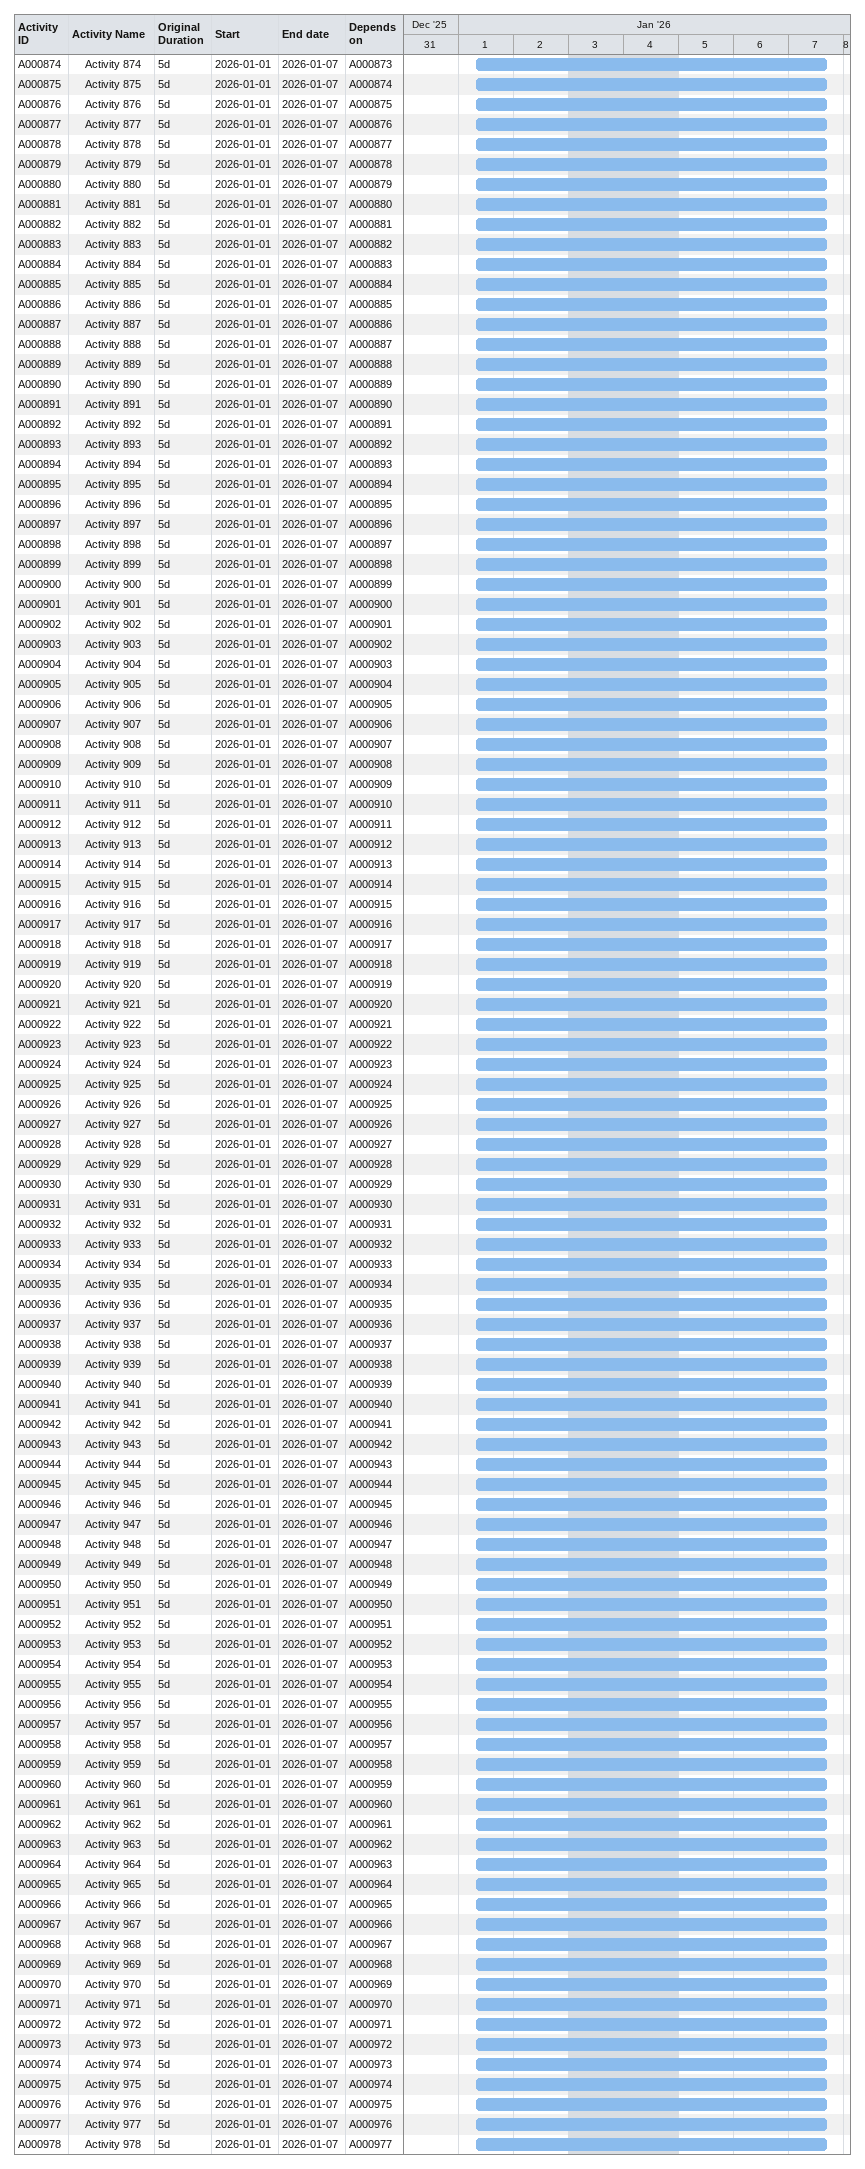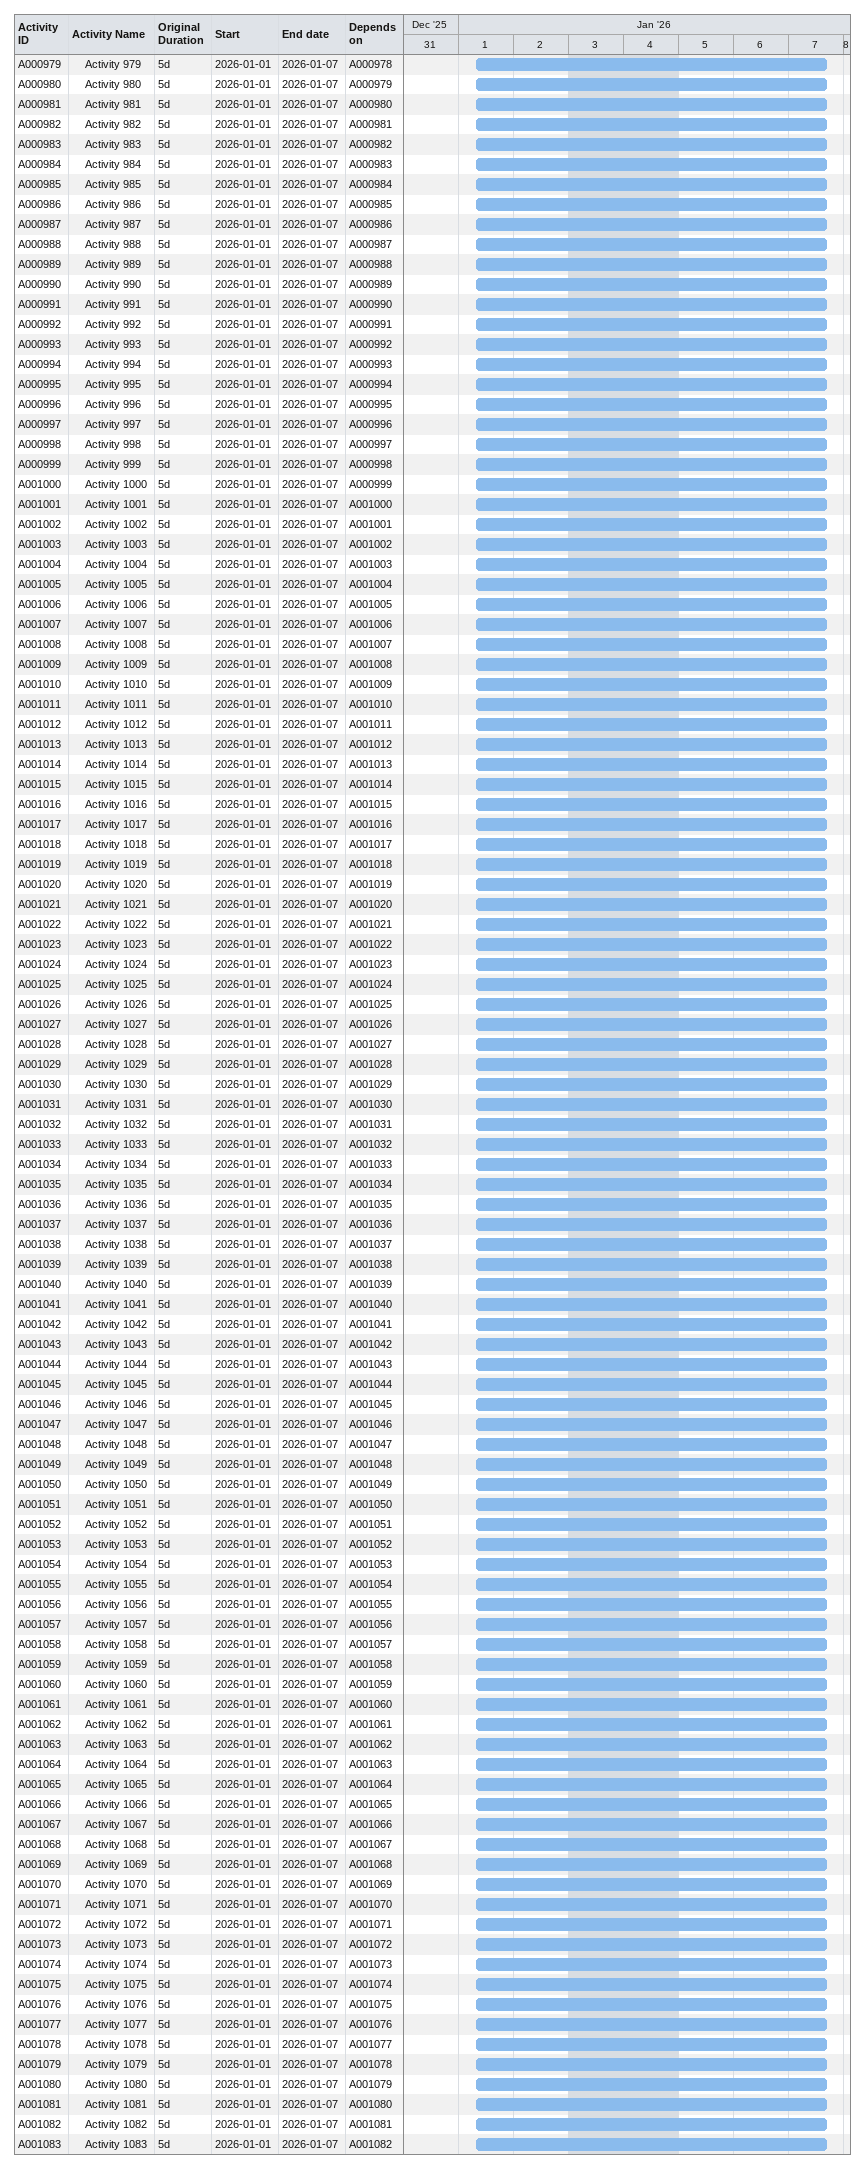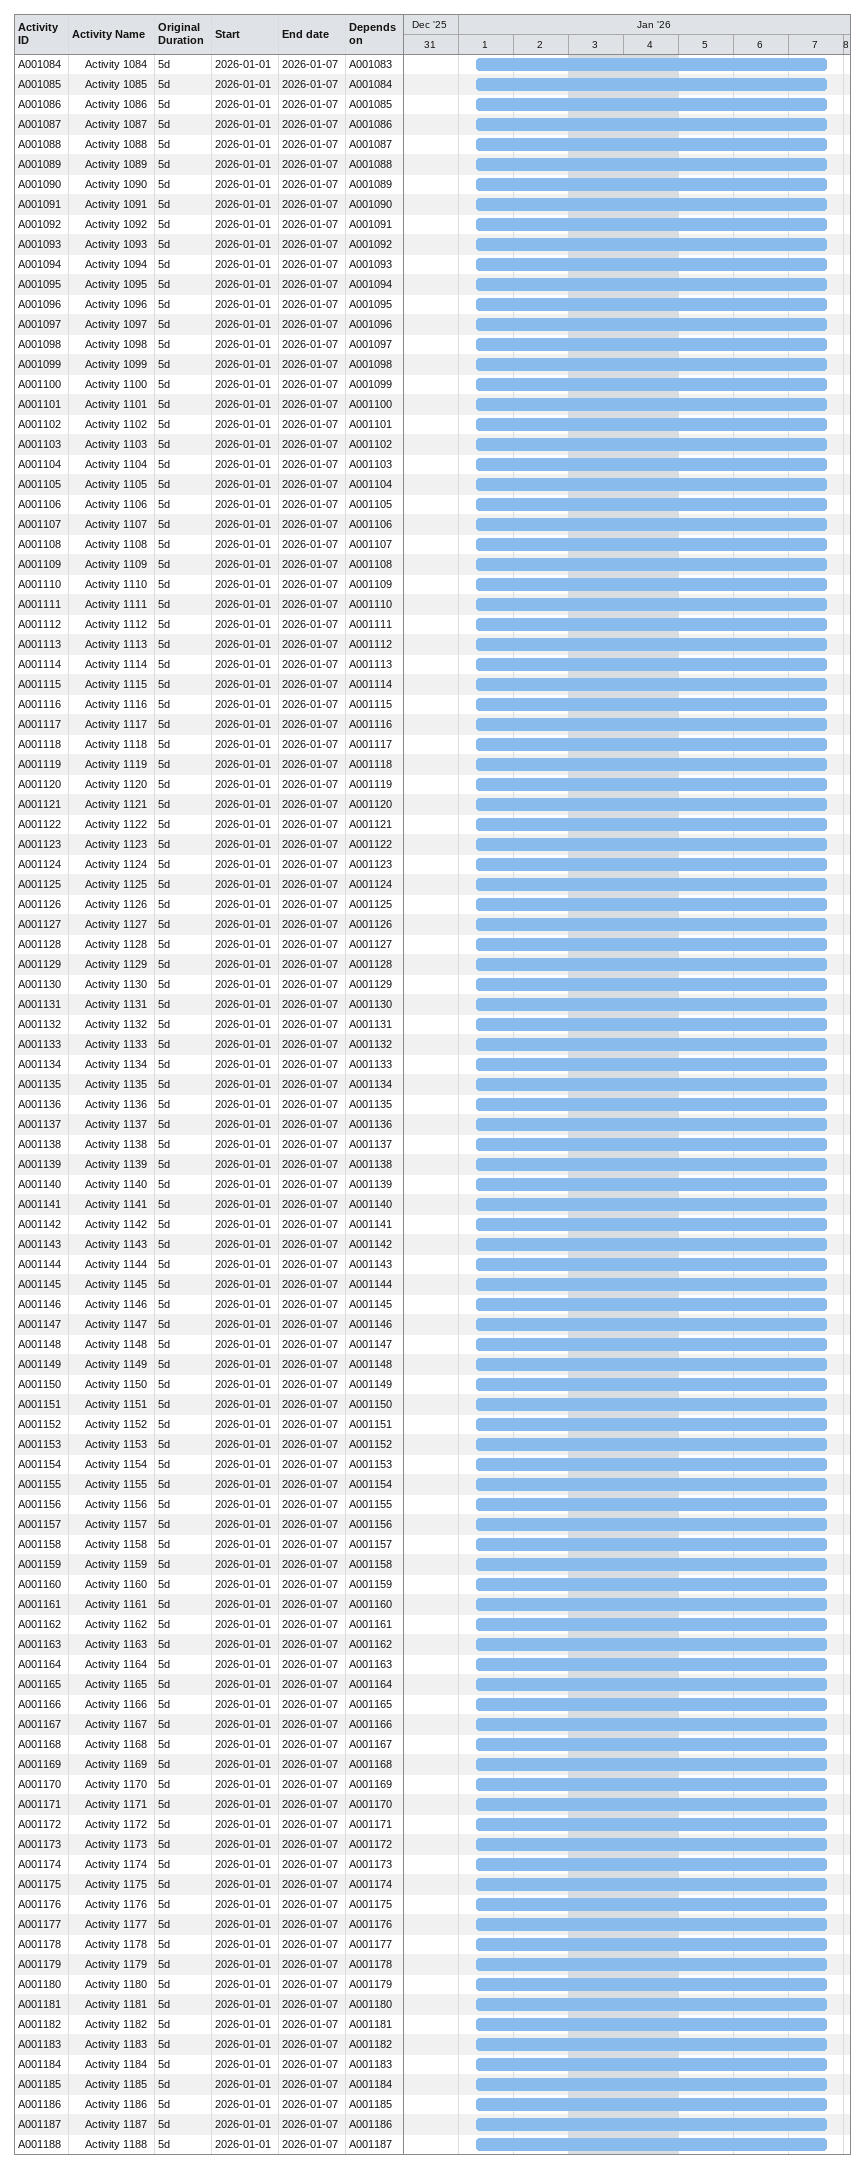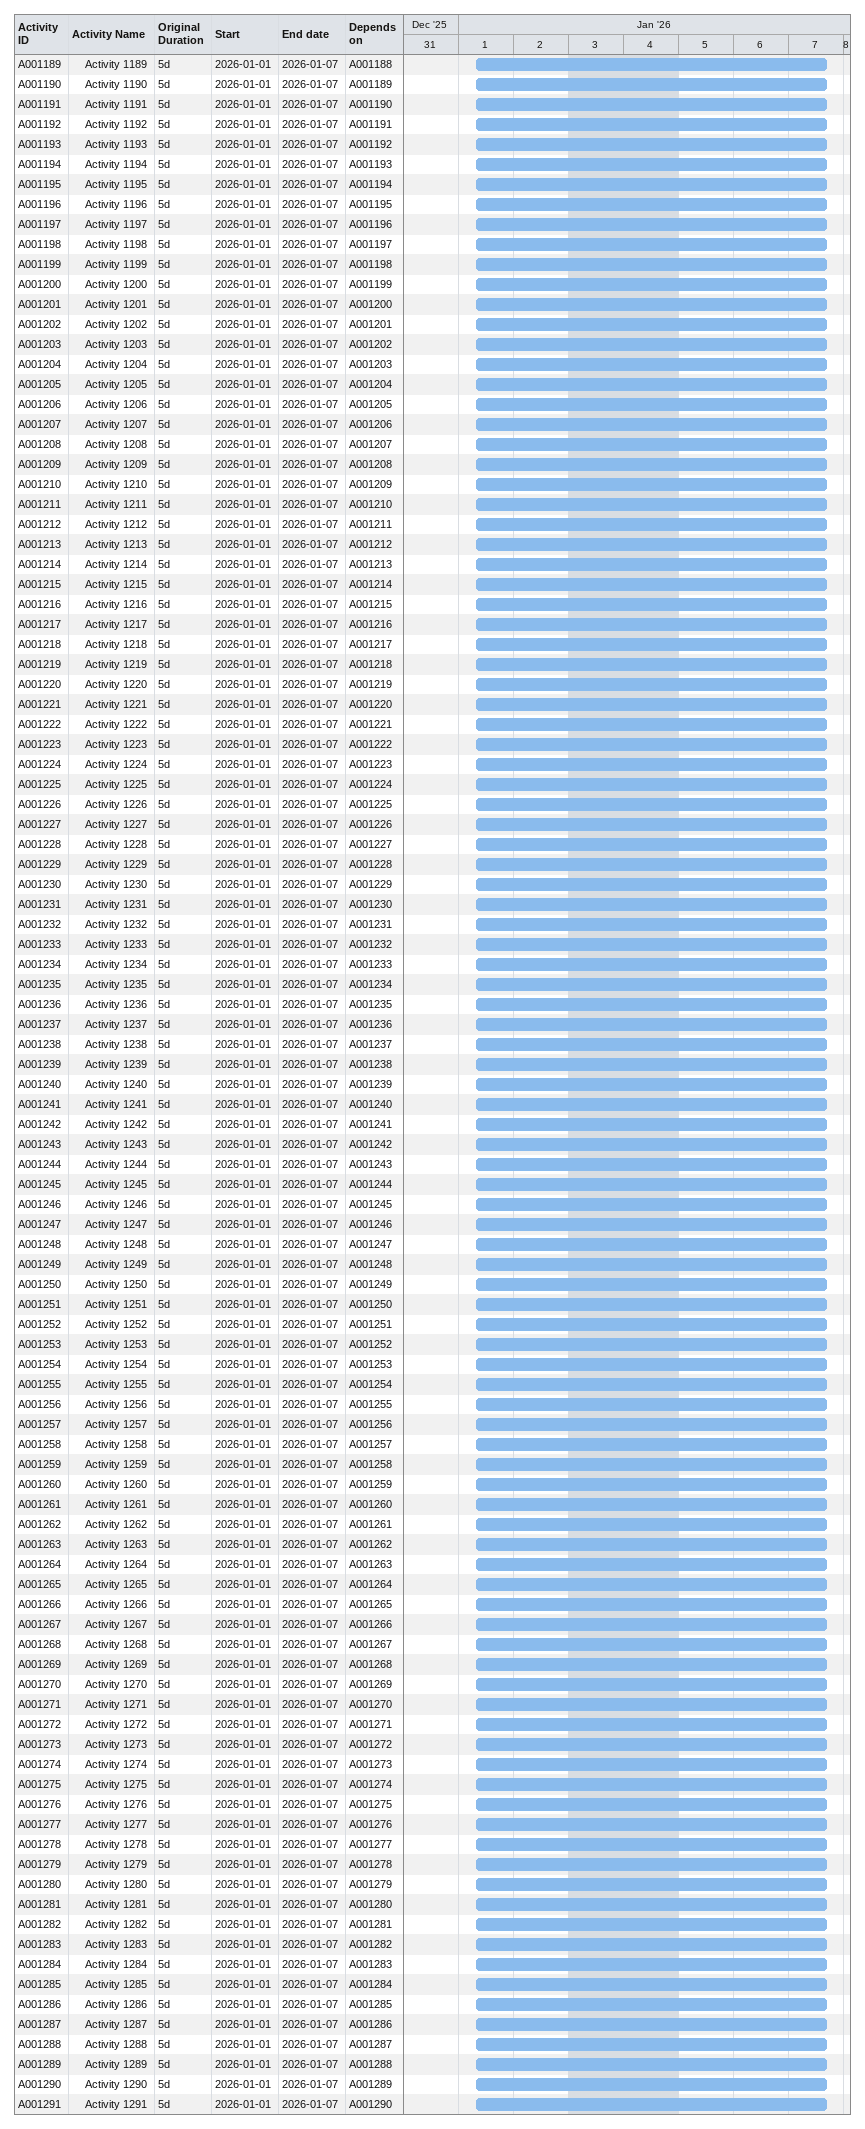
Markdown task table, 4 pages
| ID | Level | Task | Original duration | Start | Finish | Predecessors |
|---|---|---|---|---|---|---|
| A000874 | 2 | Activity 874 | 5d | 2026-01-01 | 2026-01-07 | A000873 |
| A000875 | 2 | Activity 875 | 5d | 2026-01-01 | 2026-01-07 | A000874 |
| A000876 | 2 | Activity 876 | 5d | 2026-01-01 | 2026-01-07 | A000875 |
| A000877 | 2 | Activity 877 | 5d | 2026-01-01 | 2026-01-07 | A000876 |
| A000878 | 2 | Activity 878 | 5d | 2026-01-01 | 2026-01-07 | A000877 |
| A000879 | 2 | Activity 879 | 5d | 2026-01-01 | 2026-01-07 | A000878 |
| A000880 | 2 | Activity 880 | 5d | 2026-01-01 | 2026-01-07 | A000879 |
| A000881 | 2 | Activity 881 | 5d | 2026-01-01 | 2026-01-07 | A000880 |
| A000882 | 2 | Activity 882 | 5d | 2026-01-01 | 2026-01-07 | A000881 |
| A000883 | 2 | Activity 883 | 5d | 2026-01-01 | 2026-01-07 | A000882 |
| A000884 | 2 | Activity 884 | 5d | 2026-01-01 | 2026-01-07 | A000883 |
| A000885 | 2 | Activity 885 | 5d | 2026-01-01 | 2026-01-07 | A000884 |
| A000886 | 2 | Activity 886 | 5d | 2026-01-01 | 2026-01-07 | A000885 |
| A000887 | 2 | Activity 887 | 5d | 2026-01-01 | 2026-01-07 | A000886 |
| A000888 | 2 | Activity 888 | 5d | 2026-01-01 | 2026-01-07 | A000887 |
| A000889 | 2 | Activity 889 | 5d | 2026-01-01 | 2026-01-07 | A000888 |
| A000890 | 2 | Activity 890 | 5d | 2026-01-01 | 2026-01-07 | A000889 |
| A000891 | 2 | Activity 891 | 5d | 2026-01-01 | 2026-01-07 | A000890 |
| A000892 | 2 | Activity 892 | 5d | 2026-01-01 | 2026-01-07 | A000891 |
| A000893 | 2 | Activity 893 | 5d | 2026-01-01 | 2026-01-07 | A000892 |
| A000894 | 2 | Activity 894 | 5d | 2026-01-01 | 2026-01-07 | A000893 |
| A000895 | 2 | Activity 895 | 5d | 2026-01-01 | 2026-01-07 | A000894 |
| A000896 | 2 | Activity 896 | 5d | 2026-01-01 | 2026-01-07 | A000895 |
| A000897 | 2 | Activity 897 | 5d | 2026-01-01 | 2026-01-07 | A000896 |
| A000898 | 2 | Activity 898 | 5d | 2026-01-01 | 2026-01-07 | A000897 |
| A000899 | 2 | Activity 899 | 5d | 2026-01-01 | 2026-01-07 | A000898 |
| A000900 | 2 | Activity 900 | 5d | 2026-01-01 | 2026-01-07 | A000899 |
| A000901 | 2 | Activity 901 | 5d | 2026-01-01 | 2026-01-07 | A000900 |
| A000902 | 2 | Activity 902 | 5d | 2026-01-01 | 2026-01-07 | A000901 |
| A000903 | 2 | Activity 903 | 5d | 2026-01-01 | 2026-01-07 | A000902 |
| A000904 | 2 | Activity 904 | 5d | 2026-01-01 | 2026-01-07 | A000903 |
| A000905 | 2 | Activity 905 | 5d | 2026-01-01 | 2026-01-07 | A000904 |
| A000906 | 2 | Activity 906 | 5d | 2026-01-01 | 2026-01-07 | A000905 |
| A000907 | 2 | Activity 907 | 5d | 2026-01-01 | 2026-01-07 | A000906 |
| A000908 | 2 | Activity 908 | 5d | 2026-01-01 | 2026-01-07 | A000907 |
| A000909 | 2 | Activity 909 | 5d | 2026-01-01 | 2026-01-07 | A000908 |
| A000910 | 2 | Activity 910 | 5d | 2026-01-01 | 2026-01-07 | A000909 |
| A000911 | 2 | Activity 911 | 5d | 2026-01-01 | 2026-01-07 | A000910 |
| A000912 | 2 | Activity 912 | 5d | 2026-01-01 | 2026-01-07 | A000911 |
| A000913 | 2 | Activity 913 | 5d | 2026-01-01 | 2026-01-07 | A000912 |
| A000914 | 2 | Activity 914 | 5d | 2026-01-01 | 2026-01-07 | A000913 |
| A000915 | 2 | Activity 915 | 5d | 2026-01-01 | 2026-01-07 | A000914 |
| A000916 | 2 | Activity 916 | 5d | 2026-01-01 | 2026-01-07 | A000915 |
| A000917 | 2 | Activity 917 | 5d | 2026-01-01 | 2026-01-07 | A000916 |
| A000918 | 2 | Activity 918 | 5d | 2026-01-01 | 2026-01-07 | A000917 |
| A000919 | 2 | Activity 919 | 5d | 2026-01-01 | 2026-01-07 | A000918 |
| A000920 | 2 | Activity 920 | 5d | 2026-01-01 | 2026-01-07 | A000919 |
| A000921 | 2 | Activity 921 | 5d | 2026-01-01 | 2026-01-07 | A000920 |
| A000922 | 2 | Activity 922 | 5d | 2026-01-01 | 2026-01-07 | A000921 |
| A000923 | 2 | Activity 923 | 5d | 2026-01-01 | 2026-01-07 | A000922 |
| A000924 | 2 | Activity 924 | 5d | 2026-01-01 | 2026-01-07 | A000923 |
| A000925 | 2 | Activity 925 | 5d | 2026-01-01 | 2026-01-07 | A000924 |
| A000926 | 2 | Activity 926 | 5d | 2026-01-01 | 2026-01-07 | A000925 |
| A000927 | 2 | Activity 927 | 5d | 2026-01-01 | 2026-01-07 | A000926 |
| A000928 | 2 | Activity 928 | 5d | 2026-01-01 | 2026-01-07 | A000927 |
| A000929 | 2 | Activity 929 | 5d | 2026-01-01 | 2026-01-07 | A000928 |
| A000930 | 2 | Activity 930 | 5d | 2026-01-01 | 2026-01-07 | A000929 |
| A000931 | 2 | Activity 931 | 5d | 2026-01-01 | 2026-01-07 | A000930 |
| A000932 | 2 | Activity 932 | 5d | 2026-01-01 | 2026-01-07 | A000931 |
| A000933 | 2 | Activity 933 | 5d | 2026-01-01 | 2026-01-07 | A000932 |
| A000934 | 2 | Activity 934 | 5d | 2026-01-01 | 2026-01-07 | A000933 |
| A000935 | 2 | Activity 935 | 5d | 2026-01-01 | 2026-01-07 | A000934 |
| A000936 | 2 | Activity 936 | 5d | 2026-01-01 | 2026-01-07 | A000935 |
| A000937 | 2 | Activity 937 | 5d | 2026-01-01 | 2026-01-07 | A000936 |
| A000938 | 2 | Activity 938 | 5d | 2026-01-01 | 2026-01-07 | A000937 |
| A000939 | 2 | Activity 939 | 5d | 2026-01-01 | 2026-01-07 | A000938 |
| A000940 | 2 | Activity 940 | 5d | 2026-01-01 | 2026-01-07 | A000939 |
| A000941 | 2 | Activity 941 | 5d | 2026-01-01 | 2026-01-07 | A000940 |
| A000942 | 2 | Activity 942 | 5d | 2026-01-01 | 2026-01-07 | A000941 |
| A000943 | 2 | Activity 943 | 5d | 2026-01-01 | 2026-01-07 | A000942 |
| A000944 | 2 | Activity 944 | 5d | 2026-01-01 | 2026-01-07 | A000943 |
| A000945 | 2 | Activity 945 | 5d | 2026-01-01 | 2026-01-07 | A000944 |
| A000946 | 2 | Activity 946 | 5d | 2026-01-01 | 2026-01-07 | A000945 |
| A000947 | 2 | Activity 947 | 5d | 2026-01-01 | 2026-01-07 | A000946 |
| A000948 | 2 | Activity 948 | 5d | 2026-01-01 | 2026-01-07 | A000947 |
| A000949 | 2 | Activity 949 | 5d | 2026-01-01 | 2026-01-07 | A000948 |
| A000950 | 2 | Activity 950 | 5d | 2026-01-01 | 2026-01-07 | A000949 |
| A000951 | 2 | Activity 951 | 5d | 2026-01-01 | 2026-01-07 | A000950 |
| A000952 | 2 | Activity 952 | 5d | 2026-01-01 | 2026-01-07 | A000951 |
| A000953 | 2 | Activity 953 | 5d | 2026-01-01 | 2026-01-07 | A000952 |
| A000954 | 2 | Activity 954 | 5d | 2026-01-01 | 2026-01-07 | A000953 |
| A000955 | 2 | Activity 955 | 5d | 2026-01-01 | 2026-01-07 | A000954 |
| A000956 | 2 | Activity 956 | 5d | 2026-01-01 | 2026-01-07 | A000955 |
| A000957 | 2 | Activity 957 | 5d | 2026-01-01 | 2026-01-07 | A000956 |
| A000958 | 2 | Activity 958 | 5d | 2026-01-01 | 2026-01-07 | A000957 |
| A000959 | 2 | Activity 959 | 5d | 2026-01-01 | 2026-01-07 | A000958 |
| A000960 | 2 | Activity 960 | 5d | 2026-01-01 | 2026-01-07 | A000959 |
| A000961 | 2 | Activity 961 | 5d | 2026-01-01 | 2026-01-07 | A000960 |
| A000962 | 2 | Activity 962 | 5d | 2026-01-01 | 2026-01-07 | A000961 |
| A000963 | 2 | Activity 963 | 5d | 2026-01-01 | 2026-01-07 | A000962 |
| A000964 | 2 | Activity 964 | 5d | 2026-01-01 | 2026-01-07 | A000963 |
| A000965 | 2 | Activity 965 | 5d | 2026-01-01 | 2026-01-07 | A000964 |
| A000966 | 2 | Activity 966 | 5d | 2026-01-01 | 2026-01-07 | A000965 |
| A000967 | 2 | Activity 967 | 5d | 2026-01-01 | 2026-01-07 | A000966 |
| A000968 | 2 | Activity 968 | 5d | 2026-01-01 | 2026-01-07 | A000967 |
| A000969 | 2 | Activity 969 | 5d | 2026-01-01 | 2026-01-07 | A000968 |
| A000970 | 2 | Activity 970 | 5d | 2026-01-01 | 2026-01-07 | A000969 |
| A000971 | 2 | Activity 971 | 5d | 2026-01-01 | 2026-01-07 | A000970 |
| A000972 | 2 | Activity 972 | 5d | 2026-01-01 | 2026-01-07 | A000971 |
| A000973 | 2 | Activity 973 | 5d | 2026-01-01 | 2026-01-07 | A000972 |
| A000974 | 2 | Activity 974 | 5d | 2026-01-01 | 2026-01-07 | A000973 |
| A000975 | 2 | Activity 975 | 5d | 2026-01-01 | 2026-01-07 | A000974 |
| A000976 | 2 | Activity 976 | 5d | 2026-01-01 | 2026-01-07 | A000975 |
| A000977 | 2 | Activity 977 | 5d | 2026-01-01 | 2026-01-07 | A000976 |
| A000978 | 2 | Activity 978 | 5d | 2026-01-01 | 2026-01-07 | A000977 |
| A000979 | 2 | Activity 979 | 5d | 2026-01-01 | 2026-01-07 | A000978 |
| A000980 | 2 | Activity 980 | 5d | 2026-01-01 | 2026-01-07 | A000979 |
| A000981 | 2 | Activity 981 | 5d | 2026-01-01 | 2026-01-07 | A000980 |
| A000982 | 2 | Activity 982 | 5d | 2026-01-01 | 2026-01-07 | A000981 |
| A000983 | 2 | Activity 983 | 5d | 2026-01-01 | 2026-01-07 | A000982 |
| A000984 | 2 | Activity 984 | 5d | 2026-01-01 | 2026-01-07 | A000983 |
| A000985 | 2 | Activity 985 | 5d | 2026-01-01 | 2026-01-07 | A000984 |
| A000986 | 2 | Activity 986 | 5d | 2026-01-01 | 2026-01-07 | A000985 |
| A000987 | 2 | Activity 987 | 5d | 2026-01-01 | 2026-01-07 | A000986 |
| A000988 | 2 | Activity 988 | 5d | 2026-01-01 | 2026-01-07 | A000987 |
| A000989 | 2 | Activity 989 | 5d | 2026-01-01 | 2026-01-07 | A000988 |
| A000990 | 2 | Activity 990 | 5d | 2026-01-01 | 2026-01-07 | A000989 |
| A000991 | 2 | Activity 991 | 5d | 2026-01-01 | 2026-01-07 | A000990 |
| A000992 | 2 | Activity 992 | 5d | 2026-01-01 | 2026-01-07 | A000991 |
| A000993 | 2 | Activity 993 | 5d | 2026-01-01 | 2026-01-07 | A000992 |
| A000994 | 2 | Activity 994 | 5d | 2026-01-01 | 2026-01-07 | A000993 |
| A000995 | 2 | Activity 995 | 5d | 2026-01-01 | 2026-01-07 | A000994 |
| A000996 | 2 | Activity 996 | 5d | 2026-01-01 | 2026-01-07 | A000995 |
| A000997 | 2 | Activity 997 | 5d | 2026-01-01 | 2026-01-07 | A000996 |
| A000998 | 2 | Activity 998 | 5d | 2026-01-01 | 2026-01-07 | A000997 |
| A000999 | 2 | Activity 999 | 5d | 2026-01-01 | 2026-01-07 | A000998 |
| A001000 | 2 | Activity 1000 | 5d | 2026-01-01 | 2026-01-07 | A000999 |
| A001001 | 2 | Activity 1001 | 5d | 2026-01-01 | 2026-01-07 | A001000 |
| A001002 | 2 | Activity 1002 | 5d | 2026-01-01 | 2026-01-07 | A001001 |
| A001003 | 2 | Activity 1003 | 5d | 2026-01-01 | 2026-01-07 | A001002 |
| A001004 | 2 | Activity 1004 | 5d | 2026-01-01 | 2026-01-07 | A001003 |
| A001005 | 2 | Activity 1005 | 5d | 2026-01-01 | 2026-01-07 | A001004 |
| A001006 | 2 | Activity 1006 | 5d | 2026-01-01 | 2026-01-07 | A001005 |
| A001007 | 2 | Activity 1007 | 5d | 2026-01-01 | 2026-01-07 | A001006 |
| A001008 | 2 | Activity 1008 | 5d | 2026-01-01 | 2026-01-07 | A001007 |
| A001009 | 2 | Activity 1009 | 5d | 2026-01-01 | 2026-01-07 | A001008 |
| A001010 | 2 | Activity 1010 | 5d | 2026-01-01 | 2026-01-07 | A001009 |
| A001011 | 2 | Activity 1011 | 5d | 2026-01-01 | 2026-01-07 | A001010 |
| A001012 | 2 | Activity 1012 | 5d | 2026-01-01 | 2026-01-07 | A001011 |
| A001013 | 2 | Activity 1013 | 5d | 2026-01-01 | 2026-01-07 | A001012 |
| A001014 | 2 | Activity 1014 | 5d | 2026-01-01 | 2026-01-07 | A001013 |
| A001015 | 2 | Activity 1015 | 5d | 2026-01-01 | 2026-01-07 | A001014 |
| A001016 | 2 | Activity 1016 | 5d | 2026-01-01 | 2026-01-07 | A001015 |
| A001017 | 2 | Activity 1017 | 5d | 2026-01-01 | 2026-01-07 | A001016 |
| A001018 | 2 | Activity 1018 | 5d | 2026-01-01 | 2026-01-07 | A001017 |
| A001019 | 2 | Activity 1019 | 5d | 2026-01-01 | 2026-01-07 | A001018 |
| A001020 | 2 | Activity 1020 | 5d | 2026-01-01 | 2026-01-07 | A001019 |
| A001021 | 2 | Activity 1021 | 5d | 2026-01-01 | 2026-01-07 | A001020 |
| A001022 | 2 | Activity 1022 | 5d | 2026-01-01 | 2026-01-07 | A001021 |
| A001023 | 2 | Activity 1023 | 5d | 2026-01-01 | 2026-01-07 | A001022 |
| A001024 | 2 | Activity 1024 | 5d | 2026-01-01 | 2026-01-07 | A001023 |
| A001025 | 2 | Activity 1025 | 5d | 2026-01-01 | 2026-01-07 | A001024 |
| A001026 | 2 | Activity 1026 | 5d | 2026-01-01 | 2026-01-07 | A001025 |
| A001027 | 2 | Activity 1027 | 5d | 2026-01-01 | 2026-01-07 | A001026 |
| A001028 | 2 | Activity 1028 | 5d | 2026-01-01 | 2026-01-07 | A001027 |
| A001029 | 2 | Activity 1029 | 5d | 2026-01-01 | 2026-01-07 | A001028 |
| A001030 | 2 | Activity 1030 | 5d | 2026-01-01 | 2026-01-07 | A001029 |
| A001031 | 2 | Activity 1031 | 5d | 2026-01-01 | 2026-01-07 | A001030 |
| A001032 | 2 | Activity 1032 | 5d | 2026-01-01 | 2026-01-07 | A001031 |
| A001033 | 2 | Activity 1033 | 5d | 2026-01-01 | 2026-01-07 | A001032 |
| A001034 | 2 | Activity 1034 | 5d | 2026-01-01 | 2026-01-07 | A001033 |
| A001035 | 2 | Activity 1035 | 5d | 2026-01-01 | 2026-01-07 | A001034 |
| A001036 | 2 | Activity 1036 | 5d | 2026-01-01 | 2026-01-07 | A001035 |
| A001037 | 2 | Activity 1037 | 5d | 2026-01-01 | 2026-01-07 | A001036 |
| A001038 | 2 | Activity 1038 | 5d | 2026-01-01 | 2026-01-07 | A001037 |
| A001039 | 2 | Activity 1039 | 5d | 2026-01-01 | 2026-01-07 | A001038 |
| A001040 | 2 | Activity 1040 | 5d | 2026-01-01 | 2026-01-07 | A001039 |
| A001041 | 2 | Activity 1041 | 5d | 2026-01-01 | 2026-01-07 | A001040 |
| A001042 | 2 | Activity 1042 | 5d | 2026-01-01 | 2026-01-07 | A001041 |
| A001043 | 2 | Activity 1043 | 5d | 2026-01-01 | 2026-01-07 | A001042 |
| A001044 | 2 | Activity 1044 | 5d | 2026-01-01 | 2026-01-07 | A001043 |
| A001045 | 2 | Activity 1045 | 5d | 2026-01-01 | 2026-01-07 | A001044 |
| A001046 | 2 | Activity 1046 | 5d | 2026-01-01 | 2026-01-07 | A001045 |
| A001047 | 2 | Activity 1047 | 5d | 2026-01-01 | 2026-01-07 | A001046 |
| A001048 | 2 | Activity 1048 | 5d | 2026-01-01 | 2026-01-07 | A001047 |
| A001049 | 2 | Activity 1049 | 5d | 2026-01-01 | 2026-01-07 | A001048 |
| A001050 | 2 | Activity 1050 | 5d | 2026-01-01 | 2026-01-07 | A001049 |
| A001051 | 2 | Activity 1051 | 5d | 2026-01-01 | 2026-01-07 | A001050 |
| A001052 | 2 | Activity 1052 | 5d | 2026-01-01 | 2026-01-07 | A001051 |
| A001053 | 2 | Activity 1053 | 5d | 2026-01-01 | 2026-01-07 | A001052 |
| A001054 | 2 | Activity 1054 | 5d | 2026-01-01 | 2026-01-07 | A001053 |
| A001055 | 2 | Activity 1055 | 5d | 2026-01-01 | 2026-01-07 | A001054 |
| A001056 | 2 | Activity 1056 | 5d | 2026-01-01 | 2026-01-07 | A001055 |
| A001057 | 2 | Activity 1057 | 5d | 2026-01-01 | 2026-01-07 | A001056 |
| A001058 | 2 | Activity 1058 | 5d | 2026-01-01 | 2026-01-07 | A001057 |
| A001059 | 2 | Activity 1059 | 5d | 2026-01-01 | 2026-01-07 | A001058 |
| A001060 | 2 | Activity 1060 | 5d | 2026-01-01 | 2026-01-07 | A001059 |
| A001061 | 2 | Activity 1061 | 5d | 2026-01-01 | 2026-01-07 | A001060 |
| A001062 | 2 | Activity 1062 | 5d | 2026-01-01 | 2026-01-07 | A001061 |
| A001063 | 2 | Activity 1063 | 5d | 2026-01-01 | 2026-01-07 | A001062 |
| A001064 | 2 | Activity 1064 | 5d | 2026-01-01 | 2026-01-07 | A001063 |
| A001065 | 2 | Activity 1065 | 5d | 2026-01-01 | 2026-01-07 | A001064 |
| A001066 | 2 | Activity 1066 | 5d | 2026-01-01 | 2026-01-07 | A001065 |
| A001067 | 2 | Activity 1067 | 5d | 2026-01-01 | 2026-01-07 | A001066 |
| A001068 | 2 | Activity 1068 | 5d | 2026-01-01 | 2026-01-07 | A001067 |
| A001069 | 2 | Activity 1069 | 5d | 2026-01-01 | 2026-01-07 | A001068 |
| A001070 | 2 | Activity 1070 | 5d | 2026-01-01 | 2026-01-07 | A001069 |
| A001071 | 2 | Activity 1071 | 5d | 2026-01-01 | 2026-01-07 | A001070 |
| A001072 | 2 | Activity 1072 | 5d | 2026-01-01 | 2026-01-07 | A001071 |
| A001073 | 2 | Activity 1073 | 5d | 2026-01-01 | 2026-01-07 | A001072 |
| A001074 | 2 | Activity 1074 | 5d | 2026-01-01 | 2026-01-07 | A001073 |
| A001075 | 2 | Activity 1075 | 5d | 2026-01-01 | 2026-01-07 | A001074 |
| A001076 | 2 | Activity 1076 | 5d | 2026-01-01 | 2026-01-07 | A001075 |
| A001077 | 2 | Activity 1077 | 5d | 2026-01-01 | 2026-01-07 | A001076 |
| A001078 | 2 | Activity 1078 | 5d | 2026-01-01 | 2026-01-07 | A001077 |
| A001079 | 2 | Activity 1079 | 5d | 2026-01-01 | 2026-01-07 | A001078 |
| A001080 | 2 | Activity 1080 | 5d | 2026-01-01 | 2026-01-07 | A001079 |
| A001081 | 2 | Activity 1081 | 5d | 2026-01-01 | 2026-01-07 | A001080 |
| A001082 | 2 | Activity 1082 | 5d | 2026-01-01 | 2026-01-07 | A001081 |
| A001083 | 2 | Activity 1083 | 5d | 2026-01-01 | 2026-01-07 | A001082 |
| A001084 | 2 | Activity 1084 | 5d | 2026-01-01 | 2026-01-07 | A001083 |
| A001085 | 2 | Activity 1085 | 5d | 2026-01-01 | 2026-01-07 | A001084 |
| A001086 | 2 | Activity 1086 | 5d | 2026-01-01 | 2026-01-07 | A001085 |
| A001087 | 2 | Activity 1087 | 5d | 2026-01-01 | 2026-01-07 | A001086 |
| A001088 | 2 | Activity 1088 | 5d | 2026-01-01 | 2026-01-07 | A001087 |
| A001089 | 2 | Activity 1089 | 5d | 2026-01-01 | 2026-01-07 | A001088 |
| A001090 | 2 | Activity 1090 | 5d | 2026-01-01 | 2026-01-07 | A001089 |
| A001091 | 2 | Activity 1091 | 5d | 2026-01-01 | 2026-01-07 | A001090 |
| A001092 | 2 | Activity 1092 | 5d | 2026-01-01 | 2026-01-07 | A001091 |
| A001093 | 2 | Activity 1093 | 5d | 2026-01-01 | 2026-01-07 | A001092 |
| A001094 | 2 | Activity 1094 | 5d | 2026-01-01 | 2026-01-07 | A001093 |
| A001095 | 2 | Activity 1095 | 5d | 2026-01-01 | 2026-01-07 | A001094 |
| A001096 | 2 | Activity 1096 | 5d | 2026-01-01 | 2026-01-07 | A001095 |
| A001097 | 2 | Activity 1097 | 5d | 2026-01-01 | 2026-01-07 | A001096 |
| A001098 | 2 | Activity 1098 | 5d | 2026-01-01 | 2026-01-07 | A001097 |
| A001099 | 2 | Activity 1099 | 5d | 2026-01-01 | 2026-01-07 | A001098 |
| A001100 | 2 | Activity 1100 | 5d | 2026-01-01 | 2026-01-07 | A001099 |
| A001101 | 2 | Activity 1101 | 5d | 2026-01-01 | 2026-01-07 | A001100 |
| A001102 | 2 | Activity 1102 | 5d | 2026-01-01 | 2026-01-07 | A001101 |
| A001103 | 2 | Activity 1103 | 5d | 2026-01-01 | 2026-01-07 | A001102 |
| A001104 | 2 | Activity 1104 | 5d | 2026-01-01 | 2026-01-07 | A001103 |
| A001105 | 2 | Activity 1105 | 5d | 2026-01-01 | 2026-01-07 | A001104 |
| A001106 | 2 | Activity 1106 | 5d | 2026-01-01 | 2026-01-07 | A001105 |
| A001107 | 2 | Activity 1107 | 5d | 2026-01-01 | 2026-01-07 | A001106 |
| A001108 | 2 | Activity 1108 | 5d | 2026-01-01 | 2026-01-07 | A001107 |
| A001109 | 2 | Activity 1109 | 5d | 2026-01-01 | 2026-01-07 | A001108 |
| A001110 | 2 | Activity 1110 | 5d | 2026-01-01 | 2026-01-07 | A001109 |
| A001111 | 2 | Activity 1111 | 5d | 2026-01-01 | 2026-01-07 | A001110 |
| A001112 | 2 | Activity 1112 | 5d | 2026-01-01 | 2026-01-07 | A001111 |
| A001113 | 2 | Activity 1113 | 5d | 2026-01-01 | 2026-01-07 | A001112 |
| A001114 | 2 | Activity 1114 | 5d | 2026-01-01 | 2026-01-07 | A001113 |
| A001115 | 2 | Activity 1115 | 5d | 2026-01-01 | 2026-01-07 | A001114 |
| A001116 | 2 | Activity 1116 | 5d | 2026-01-01 | 2026-01-07 | A001115 |
| A001117 | 2 | Activity 1117 | 5d | 2026-01-01 | 2026-01-07 | A001116 |
| A001118 | 2 | Activity 1118 | 5d | 2026-01-01 | 2026-01-07 | A001117 |
| A001119 | 2 | Activity 1119 | 5d | 2026-01-01 | 2026-01-07 | A001118 |
| A001120 | 2 | Activity 1120 | 5d | 2026-01-01 | 2026-01-07 | A001119 |
| A001121 | 2 | Activity 1121 | 5d | 2026-01-01 | 2026-01-07 | A001120 |
| A001122 | 2 | Activity 1122 | 5d | 2026-01-01 | 2026-01-07 | A001121 |
| A001123 | 2 | Activity 1123 | 5d | 2026-01-01 | 2026-01-07 | A001122 |
| A001124 | 2 | Activity 1124 | 5d | 2026-01-01 | 2026-01-07 | A001123 |
| A001125 | 2 | Activity 1125 | 5d | 2026-01-01 | 2026-01-07 | A001124 |
| A001126 | 2 | Activity 1126 | 5d | 2026-01-01 | 2026-01-07 | A001125 |
| A001127 | 2 | Activity 1127 | 5d | 2026-01-01 | 2026-01-07 | A001126 |
| A001128 | 2 | Activity 1128 | 5d | 2026-01-01 | 2026-01-07 | A001127 |
| A001129 | 2 | Activity 1129 | 5d | 2026-01-01 | 2026-01-07 | A001128 |
| A001130 | 2 | Activity 1130 | 5d | 2026-01-01 | 2026-01-07 | A001129 |
| A001131 | 2 | Activity 1131 | 5d | 2026-01-01 | 2026-01-07 | A001130 |
| A001132 | 2 | Activity 1132 | 5d | 2026-01-01 | 2026-01-07 | A001131 |
| A001133 | 2 | Activity 1133 | 5d | 2026-01-01 | 2026-01-07 | A001132 |
| A001134 | 2 | Activity 1134 | 5d | 2026-01-01 | 2026-01-07 | A001133 |
| A001135 | 2 | Activity 1135 | 5d | 2026-01-01 | 2026-01-07 | A001134 |
| A001136 | 2 | Activity 1136 | 5d | 2026-01-01 | 2026-01-07 | A001135 |
| A001137 | 2 | Activity 1137 | 5d | 2026-01-01 | 2026-01-07 | A001136 |
| A001138 | 2 | Activity 1138 | 5d | 2026-01-01 | 2026-01-07 | A001137 |
| A001139 | 2 | Activity 1139 | 5d | 2026-01-01 | 2026-01-07 | A001138 |
| A001140 | 2 | Activity 1140 | 5d | 2026-01-01 | 2026-01-07 | A001139 |
| A001141 | 2 | Activity 1141 | 5d | 2026-01-01 | 2026-01-07 | A001140 |
| A001142 | 2 | Activity 1142 | 5d | 2026-01-01 | 2026-01-07 | A001141 |
| A001143 | 2 | Activity 1143 | 5d | 2026-01-01 | 2026-01-07 | A001142 |
| A001144 | 2 | Activity 1144 | 5d | 2026-01-01 | 2026-01-07 | A001143 |
| A001145 | 2 | Activity 1145 | 5d | 2026-01-01 | 2026-01-07 | A001144 |
| A001146 | 2 | Activity 1146 | 5d | 2026-01-01 | 2026-01-07 | A001145 |
| A001147 | 2 | Activity 1147 | 5d | 2026-01-01 | 2026-01-07 | A001146 |
| A001148 | 2 | Activity 1148 | 5d | 2026-01-01 | 2026-01-07 | A001147 |
| A001149 | 2 | Activity 1149 | 5d | 2026-01-01 | 2026-01-07 | A001148 |
| A001150 | 2 | Activity 1150 | 5d | 2026-01-01 | 2026-01-07 | A001149 |
| A001151 | 2 | Activity 1151 | 5d | 2026-01-01 | 2026-01-07 | A001150 |
| A001152 | 2 | Activity 1152 | 5d | 2026-01-01 | 2026-01-07 | A001151 |
| A001153 | 2 | Activity 1153 | 5d | 2026-01-01 | 2026-01-07 | A001152 |
| A001154 | 2 | Activity 1154 | 5d | 2026-01-01 | 2026-01-07 | A001153 |
| A001155 | 2 | Activity 1155 | 5d | 2026-01-01 | 2026-01-07 | A001154 |
| A001156 | 2 | Activity 1156 | 5d | 2026-01-01 | 2026-01-07 | A001155 |
| A001157 | 2 | Activity 1157 | 5d | 2026-01-01 | 2026-01-07 | A001156 |
| A001158 | 2 | Activity 1158 | 5d | 2026-01-01 | 2026-01-07 | A001157 |
| A001159 | 2 | Activity 1159 | 5d | 2026-01-01 | 2026-01-07 | A001158 |
| A001160 | 2 | Activity 1160 | 5d | 2026-01-01 | 2026-01-07 | A001159 |
| A001161 | 2 | Activity 1161 | 5d | 2026-01-01 | 2026-01-07 | A001160 |
| A001162 | 2 | Activity 1162 | 5d | 2026-01-01 | 2026-01-07 | A001161 |
| A001163 | 2 | Activity 1163 | 5d | 2026-01-01 | 2026-01-07 | A001162 |
| A001164 | 2 | Activity 1164 | 5d | 2026-01-01 | 2026-01-07 | A001163 |
| A001165 | 2 | Activity 1165 | 5d | 2026-01-01 | 2026-01-07 | A001164 |
| A001166 | 2 | Activity 1166 | 5d | 2026-01-01 | 2026-01-07 | A001165 |
| A001167 | 2 | Activity 1167 | 5d | 2026-01-01 | 2026-01-07 | A001166 |
| A001168 | 2 | Activity 1168 | 5d | 2026-01-01 | 2026-01-07 | A001167 |
| A001169 | 2 | Activity 1169 | 5d | 2026-01-01 | 2026-01-07 | A001168 |
| A001170 | 2 | Activity 1170 | 5d | 2026-01-01 | 2026-01-07 | A001169 |
| A001171 | 2 | Activity 1171 | 5d | 2026-01-01 | 2026-01-07 | A001170 |
| A001172 | 2 | Activity 1172 | 5d | 2026-01-01 | 2026-01-07 | A001171 |
| A001173 | 2 | Activity 1173 | 5d | 2026-01-01 | 2026-01-07 | A001172 |
| A001174 | 2 | Activity 1174 | 5d | 2026-01-01 | 2026-01-07 | A001173 |
| A001175 | 2 | Activity 1175 | 5d | 2026-01-01 | 2026-01-07 | A001174 |
| A001176 | 2 | Activity 1176 | 5d | 2026-01-01 | 2026-01-07 | A001175 |
| A001177 | 2 | Activity 1177 | 5d | 2026-01-01 | 2026-01-07 | A001176 |
| A001178 | 2 | Activity 1178 | 5d | 2026-01-01 | 2026-01-07 | A001177 |
| A001179 | 2 | Activity 1179 | 5d | 2026-01-01 | 2026-01-07 | A001178 |
| A001180 | 2 | Activity 1180 | 5d | 2026-01-01 | 2026-01-07 | A001179 |
| A001181 | 2 | Activity 1181 | 5d | 2026-01-01 | 2026-01-07 | A001180 |
| A001182 | 2 | Activity 1182 | 5d | 2026-01-01 | 2026-01-07 | A001181 |
| A001183 | 2 | Activity 1183 | 5d | 2026-01-01 | 2026-01-07 | A001182 |
| A001184 | 2 | Activity 1184 | 5d | 2026-01-01 | 2026-01-07 | A001183 |
| A001185 | 2 | Activity 1185 | 5d | 2026-01-01 | 2026-01-07 | A001184 |
| A001186 | 2 | Activity 1186 | 5d | 2026-01-01 | 2026-01-07 | A001185 |
| A001187 | 2 | Activity 1187 | 5d | 2026-01-01 | 2026-01-07 | A001186 |
| A001188 | 2 | Activity 1188 | 5d | 2026-01-01 | 2026-01-07 | A001187 |
| A001189 | 2 | Activity 1189 | 5d | 2026-01-01 | 2026-01-07 | A001188 |
| A001190 | 2 | Activity 1190 | 5d | 2026-01-01 | 2026-01-07 | A001189 |
| A001191 | 2 | Activity 1191 | 5d | 2026-01-01 | 2026-01-07 | A001190 |
| A001192 | 2 | Activity 1192 | 5d | 2026-01-01 | 2026-01-07 | A001191 |
| A001193 | 2 | Activity 1193 | 5d | 2026-01-01 | 2026-01-07 | A001192 |
| A001194 | 2 | Activity 1194 | 5d | 2026-01-01 | 2026-01-07 | A001193 |
| A001195 | 2 | Activity 1195 | 5d | 2026-01-01 | 2026-01-07 | A001194 |
| A001196 | 2 | Activity 1196 | 5d | 2026-01-01 | 2026-01-07 | A001195 |
| A001197 | 2 | Activity 1197 | 5d | 2026-01-01 | 2026-01-07 | A001196 |
| A001198 | 2 | Activity 1198 | 5d | 2026-01-01 | 2026-01-07 | A001197 |
| A001199 | 2 | Activity 1199 | 5d | 2026-01-01 | 2026-01-07 | A001198 |
| A001200 | 2 | Activity 1200 | 5d | 2026-01-01 | 2026-01-07 | A001199 |
| A001201 | 2 | Activity 1201 | 5d | 2026-01-01 | 2026-01-07 | A001200 |
| A001202 | 2 | Activity 1202 | 5d | 2026-01-01 | 2026-01-07 | A001201 |
| A001203 | 2 | Activity 1203 | 5d | 2026-01-01 | 2026-01-07 | A001202 |
| A001204 | 2 | Activity 1204 | 5d | 2026-01-01 | 2026-01-07 | A001203 |
| A001205 | 2 | Activity 1205 | 5d | 2026-01-01 | 2026-01-07 | A001204 |
| A001206 | 2 | Activity 1206 | 5d | 2026-01-01 | 2026-01-07 | A001205 |
| A001207 | 2 | Activity 1207 | 5d | 2026-01-01 | 2026-01-07 | A001206 |
| A001208 | 2 | Activity 1208 | 5d | 2026-01-01 | 2026-01-07 | A001207 |
| A001209 | 2 | Activity 1209 | 5d | 2026-01-01 | 2026-01-07 | A001208 |
| A001210 | 2 | Activity 1210 | 5d | 2026-01-01 | 2026-01-07 | A001209 |
| A001211 | 2 | Activity 1211 | 5d | 2026-01-01 | 2026-01-07 | A001210 |
| A001212 | 2 | Activity 1212 | 5d | 2026-01-01 | 2026-01-07 | A001211 |
| A001213 | 2 | Activity 1213 | 5d | 2026-01-01 | 2026-01-07 | A001212 |
| A001214 | 2 | Activity 1214 | 5d | 2026-01-01 | 2026-01-07 | A001213 |
| A001215 | 2 | Activity 1215 | 5d | 2026-01-01 | 2026-01-07 | A001214 |
| A001216 | 2 | Activity 1216 | 5d | 2026-01-01 | 2026-01-07 | A001215 |
| A001217 | 2 | Activity 1217 | 5d | 2026-01-01 | 2026-01-07 | A001216 |
| A001218 | 2 | Activity 1218 | 5d | 2026-01-01 | 2026-01-07 | A001217 |
| A001219 | 2 | Activity 1219 | 5d | 2026-01-01 | 2026-01-07 | A001218 |
| A001220 | 2 | Activity 1220 | 5d | 2026-01-01 | 2026-01-07 | A001219 |
| A001221 | 2 | Activity 1221 | 5d | 2026-01-01 | 2026-01-07 | A001220 |
| A001222 | 2 | Activity 1222 | 5d | 2026-01-01 | 2026-01-07 | A001221 |
| A001223 | 2 | Activity 1223 | 5d | 2026-01-01 | 2026-01-07 | A001222 |
| A001224 | 2 | Activity 1224 | 5d | 2026-01-01 | 2026-01-07 | A001223 |
| A001225 | 2 | Activity 1225 | 5d | 2026-01-01 | 2026-01-07 | A001224 |
| A001226 | 2 | Activity 1226 | 5d | 2026-01-01 | 2026-01-07 | A001225 |
| A001227 | 2 | Activity 1227 | 5d | 2026-01-01 | 2026-01-07 | A001226 |
| A001228 | 2 | Activity 1228 | 5d | 2026-01-01 | 2026-01-07 | A001227 |
| A001229 | 2 | Activity 1229 | 5d | 2026-01-01 | 2026-01-07 | A001228 |
| A001230 | 2 | Activity 1230 | 5d | 2026-01-01 | 2026-01-07 | A001229 |
| A001231 | 2 | Activity 1231 | 5d | 2026-01-01 | 2026-01-07 | A001230 |
| A001232 | 2 | Activity 1232 | 5d | 2026-01-01 | 2026-01-07 | A001231 |
| A001233 | 2 | Activity 1233 | 5d | 2026-01-01 | 2026-01-07 | A001232 |
| A001234 | 2 | Activity 1234 | 5d | 2026-01-01 | 2026-01-07 | A001233 |
| A001235 | 2 | Activity 1235 | 5d | 2026-01-01 | 2026-01-07 | A001234 |
| A001236 | 2 | Activity 1236 | 5d | 2026-01-01 | 2026-01-07 | A001235 |
| A001237 | 2 | Activity 1237 | 5d | 2026-01-01 | 2026-01-07 | A001236 |
| A001238 | 2 | Activity 1238 | 5d | 2026-01-01 | 2026-01-07 | A001237 |
| A001239 | 2 | Activity 1239 | 5d | 2026-01-01 | 2026-01-07 | A001238 |
| A001240 | 2 | Activity 1240 | 5d | 2026-01-01 | 2026-01-07 | A001239 |
| A001241 | 2 | Activity 1241 | 5d | 2026-01-01 | 2026-01-07 | A001240 |
| A001242 | 2 | Activity 1242 | 5d | 2026-01-01 | 2026-01-07 | A001241 |
| A001243 | 2 | Activity 1243 | 5d | 2026-01-01 | 2026-01-07 | A001242 |
| A001244 | 2 | Activity 1244 | 5d | 2026-01-01 | 2026-01-07 | A001243 |
| A001245 | 2 | Activity 1245 | 5d | 2026-01-01 | 2026-01-07 | A001244 |
| A001246 | 2 | Activity 1246 | 5d | 2026-01-01 | 2026-01-07 | A001245 |
| A001247 | 2 | Activity 1247 | 5d | 2026-01-01 | 2026-01-07 | A001246 |
| A001248 | 2 | Activity 1248 | 5d | 2026-01-01 | 2026-01-07 | A001247 |
| A001249 | 2 | Activity 1249 | 5d | 2026-01-01 | 2026-01-07 | A001248 |
| A001250 | 2 | Activity 1250 | 5d | 2026-01-01 | 2026-01-07 | A001249 |
| A001251 | 2 | Activity 1251 | 5d | 2026-01-01 | 2026-01-07 | A001250 |
| A001252 | 2 | Activity 1252 | 5d | 2026-01-01 | 2026-01-07 | A001251 |
| A001253 | 2 | Activity 1253 | 5d | 2026-01-01 | 2026-01-07 | A001252 |
| A001254 | 2 | Activity 1254 | 5d | 2026-01-01 | 2026-01-07 | A001253 |
| A001255 | 2 | Activity 1255 | 5d | 2026-01-01 | 2026-01-07 | A001254 |
| A001256 | 2 | Activity 1256 | 5d | 2026-01-01 | 2026-01-07 | A001255 |
| A001257 | 2 | Activity 1257 | 5d | 2026-01-01 | 2026-01-07 | A001256 |
| A001258 | 2 | Activity 1258 | 5d | 2026-01-01 | 2026-01-07 | A001257 |
| A001259 | 2 | Activity 1259 | 5d | 2026-01-01 | 2026-01-07 | A001258 |
| A001260 | 2 | Activity 1260 | 5d | 2026-01-01 | 2026-01-07 | A001259 |
| A001261 | 2 | Activity 1261 | 5d | 2026-01-01 | 2026-01-07 | A001260 |
| A001262 | 2 | Activity 1262 | 5d | 2026-01-01 | 2026-01-07 | A001261 |
| A001263 | 2 | Activity 1263 | 5d | 2026-01-01 | 2026-01-07 | A001262 |
| A001264 | 2 | Activity 1264 | 5d | 2026-01-01 | 2026-01-07 | A001263 |
| A001265 | 2 | Activity 1265 | 5d | 2026-01-01 | 2026-01-07 | A001264 |
| A001266 | 2 | Activity 1266 | 5d | 2026-01-01 | 2026-01-07 | A001265 |
| A001267 | 2 | Activity 1267 | 5d | 2026-01-01 | 2026-01-07 | A001266 |
| A001268 | 2 | Activity 1268 | 5d | 2026-01-01 | 2026-01-07 | A001267 |
| A001269 | 2 | Activity 1269 | 5d | 2026-01-01 | 2026-01-07 | A001268 |
| A001270 | 2 | Activity 1270 | 5d | 2026-01-01 | 2026-01-07 | A001269 |
| A001271 | 2 | Activity 1271 | 5d | 2026-01-01 | 2026-01-07 | A001270 |
| A001272 | 2 | Activity 1272 | 5d | 2026-01-01 | 2026-01-07 | A001271 |
| A001273 | 2 | Activity 1273 | 5d | 2026-01-01 | 2026-01-07 | A001272 |
| A001274 | 2 | Activity 1274 | 5d | 2026-01-01 | 2026-01-07 | A001273 |
| A001275 | 2 | Activity 1275 | 5d | 2026-01-01 | 2026-01-07 | A001274 |
| A001276 | 2 | Activity 1276 | 5d | 2026-01-01 | 2026-01-07 | A001275 |
| A001277 | 2 | Activity 1277 | 5d | 2026-01-01 | 2026-01-07 | A001276 |
| A001278 | 2 | Activity 1278 | 5d | 2026-01-01 | 2026-01-07 | A001277 |
| A001279 | 2 | Activity 1279 | 5d | 2026-01-01 | 2026-01-07 | A001278 |
| A001280 | 2 | Activity 1280 | 5d | 2026-01-01 | 2026-01-07 | A001279 |
| A001281 | 2 | Activity 1281 | 5d | 2026-01-01 | 2026-01-07 | A001280 |
| A001282 | 2 | Activity 1282 | 5d | 2026-01-01 | 2026-01-07 | A001281 |
| A001283 | 2 | Activity 1283 | 5d | 2026-01-01 | 2026-01-07 | A001282 |
| A001284 | 2 | Activity 1284 | 5d | 2026-01-01 | 2026-01-07 | A001283 |
| A001285 | 2 | Activity 1285 | 5d | 2026-01-01 | 2026-01-07 | A001284 |
| A001286 | 2 | Activity 1286 | 5d | 2026-01-01 | 2026-01-07 | A001285 |
| A001287 | 2 | Activity 1287 | 5d | 2026-01-01 | 2026-01-07 | A001286 |
| A001288 | 2 | Activity 1288 | 5d | 2026-01-01 | 2026-01-07 | A001287 |
| A001289 | 2 | Activity 1289 | 5d | 2026-01-01 | 2026-01-07 | A001288 |
| A001290 | 2 | Activity 1290 | 5d | 2026-01-01 | 2026-01-07 | A001289 |
| A001291 | 2 | Activity 1291 | 5d | 2026-01-01 | 2026-01-07 | A001290 |
